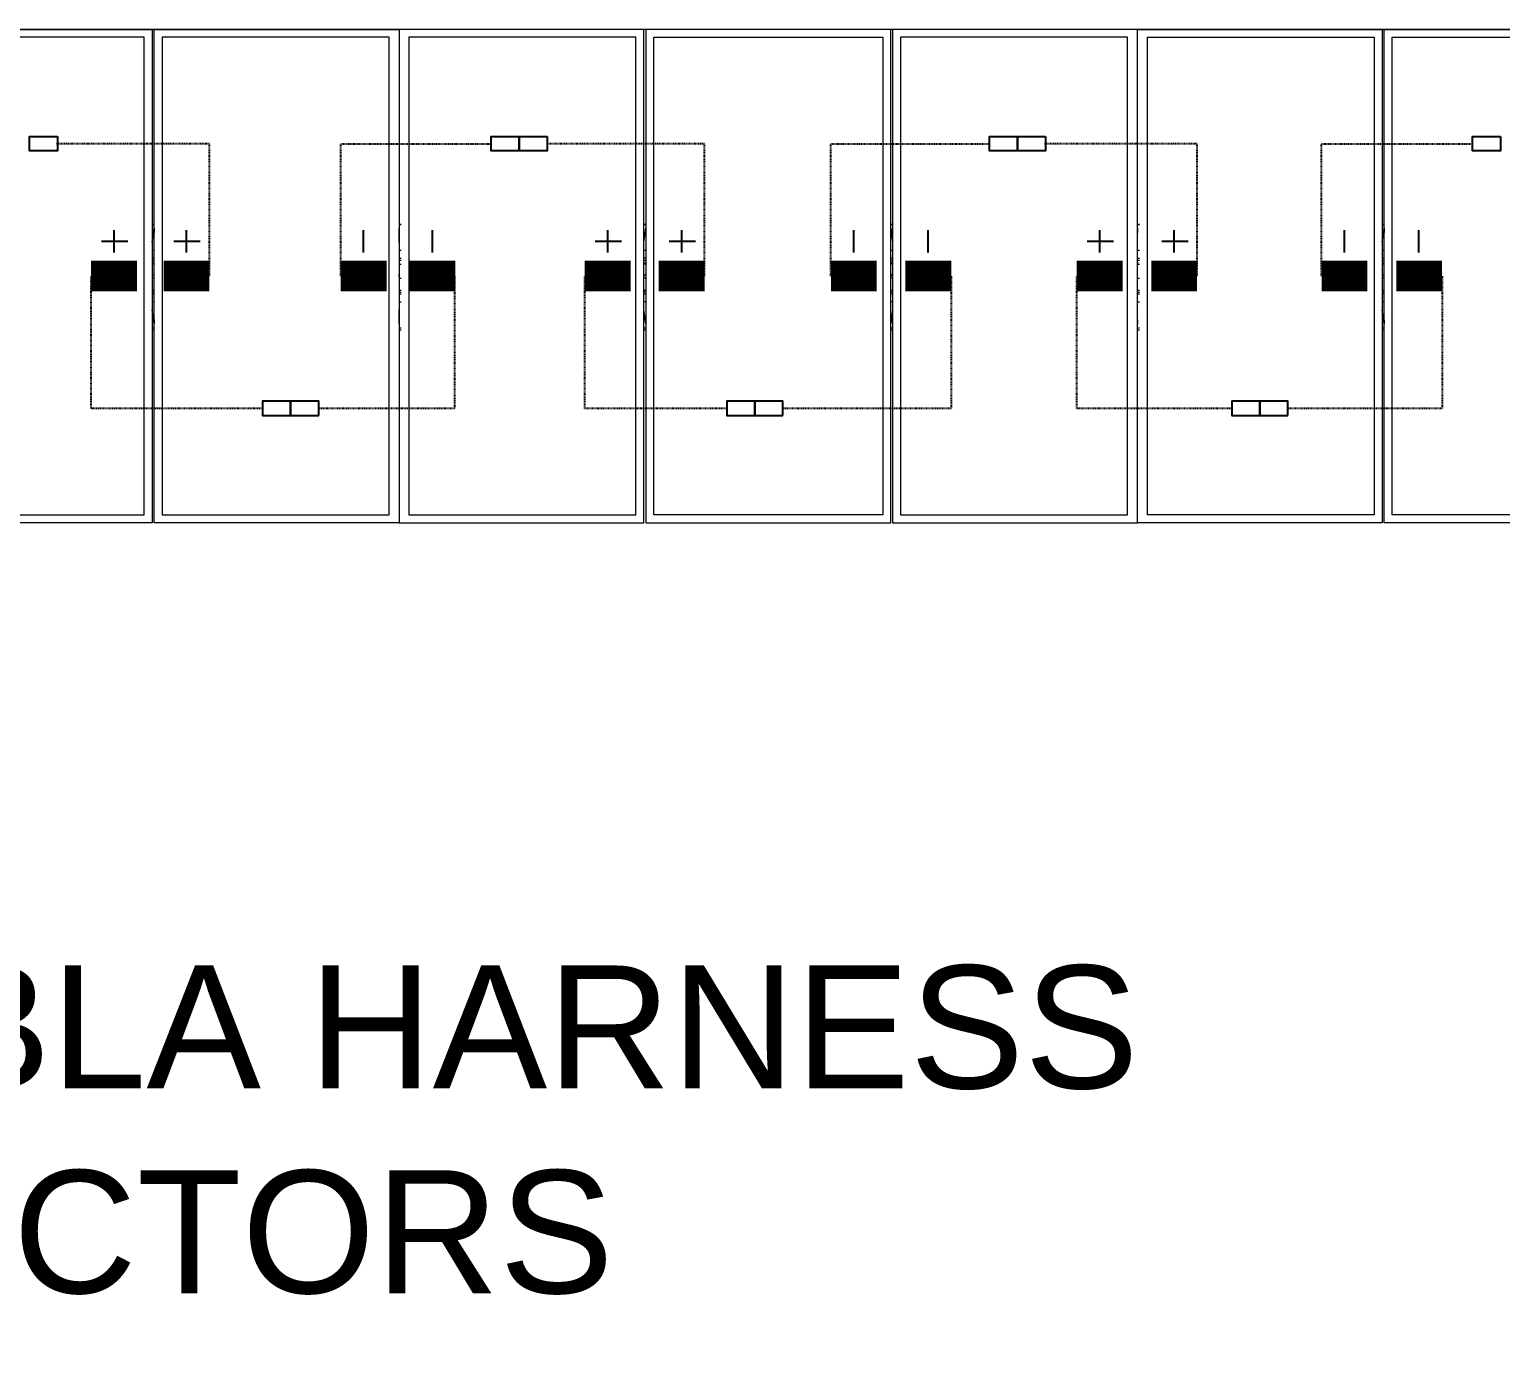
# Model space of a CAD drawing. Header units: feet. Extents: x -12372 to 90117, y -14865 to 4121.
# Drawn here: x 7088.9 to 7328.3, y 1231.6 to 1447.3 of the extents above; entities that cross this region are included whole.
import ezdxf
from ezdxf import colors
from ezdxf.entities.mleader import LeaderData, LeaderLine
from ezdxf.math import Vec2, Vec3

# ---------------------------------------------------------------- set-up
doc = ezdxf.new("R2010")
doc.units = ezdxf.units.FT
doc.header["$MEASUREMENT"] = 0
doc.linetypes.add('HIDDEN', pattern=[0.375, 0.25, -0.125])
for name, color, linetype in [('E-HARN-COMP', 8, 'Continuous'), ('E-TRNK-CABL-NEG', 6, 'HIDDEN'), ('E-TRUNK-CABLE-POS', 6, 'HIDDEN'), ('G-ANNO-TEXT', 1, 'Continuous'), ('Polarity-Text', 7, 'Continuous')]:
    doc.layers.add(name, color=color, linetype=linetype)
doc.styles.add('NEI-A', font='arial.ttf')

# ---------------------------------------------------------------- blocks, each defined once
blk = doc.blocks.new('A$C47dfd34d')
at = {"lineweight": 5}
for points in [[(15.6094, 0.4133), (13.7561, 0.4133)], [(15.396, 0.4067), (15.396, 0.0067)], [(15.4027, 0.4133), (15.4027, 0)], [(14.3727, 0.235), (14.3744, 0.2467), (14.3744, 0.2433)], [(14.5794, 0.235), (14.5794, 0.2467), (14.5794, 0.2433)], [(14.7844, 0.235), (14.7861, 0.2467), (14.7861, 0.2433)], [(14.9911, 0.235), (14.9927, 0.2467), (14.9927, 0.2433)], [(15.1977, 0.235), (15.1977, 0.2467), (15.1977, 0.2433)], [(15.4027, 0.235), (15.4044, 0.2467), (15.4044, 0.2433)], [(14.3727, 0.2283), (14.3744, 0.2283)], [(14.5794, 0.2283), (14.5811, 0.2283)], [(14.7844, 0.2283), (14.7861, 0.2283)], [(14.9911, 0.2283), (14.9927, 0.2283)], [(15.1977, 0.2283), (15.1994, 0.2283)], [(15.4027, 0.2283), (15.4044, 0.2283)], [(14.3744, 0.2217), (14.3727, 0.2217)], [(14.3727, 0.22), (14.3744, 0.22)], [(14.3744, 0.2167), (14.3727, 0.2167), (14.3744, 0.2183)], [(14.5794, 0.2217), (14.5811, 0.2217)], [(14.5794, 0.22), (14.5811, 0.22)], [(14.5794, 0.2183), (14.5794, 0.2167), (14.5811, 0.2167)], [(14.7861, 0.2217), (14.7844, 0.2217)], [(14.7844, 0.22), (14.7861, 0.22)], [(14.7861, 0.2167), (14.7844, 0.2167), (14.7861, 0.2183)], [(14.9927, 0.2217), (14.9911, 0.2217)], [(14.9911, 0.22), (14.9927, 0.22)], [(14.9927, 0.2167), (14.9911, 0.2167), (14.9927, 0.2183)], [(15.1977, 0.2217), (15.1994, 0.2217)], [(15.1977, 0.22), (15.1994, 0.22)], [(15.1977, 0.2183), (15.1977, 0.2167), (15.1994, 0.2167)], [(15.4044, 0.2217), (15.4027, 0.2217)], [(15.4027, 0.22), (15.4044, 0.22)], [(15.4044, 0.2167), (15.4027, 0.2167), (15.4044, 0.2183)], [(14.3727, 0.2067), (14.3744, 0.2083)], [(14.3744, 0.205), (14.3727, 0.205)], [(14.5794, 0.2067), (14.5794, 0.2083)], [(14.5794, 0.205), (14.5811, 0.205)], [(14.7844, 0.2067), (14.7861, 0.2083)], [(14.7861, 0.205), (14.7844, 0.205)], [(14.9911, 0.2067), (14.9927, 0.2083)], [(14.9927, 0.205), (14.9911, 0.205)], [(15.1977, 0.2067), (15.1977, 0.2083)], [(15.1977, 0.205), (15.1994, 0.205)], [(15.4027, 0.2067), (15.4044, 0.2083)], [(15.4044, 0.205), (15.4027, 0.205)], [(14.3727, 0.195), (14.3744, 0.195)], [(14.3744, 0.1933), (14.3727, 0.1933)], [(14.3727, 0.1917), (14.3744, 0.1917)], [(14.3744, 0.185), (14.3727, 0.185)], [(14.5794, 0.195), (14.5811, 0.195)], [(14.5794, 0.1933), (14.5811, 0.1933)], [(14.5794, 0.1917), (14.5811, 0.1917)], [(14.5794, 0.185), (14.5811, 0.185)], [(14.7844, 0.195), (14.7861, 0.195)], [(14.7861, 0.1933), (14.7844, 0.1933)], [(14.7844, 0.1917), (14.7861, 0.1917)], [(14.7861, 0.185), (14.7844, 0.185)], [(14.9911, 0.195), (14.9927, 0.195)], [(14.9927, 0.1933), (14.9911, 0.1933)], [(14.9911, 0.1917), (14.9927, 0.1917)], [(14.9927, 0.185), (14.9911, 0.185)], [(15.1977, 0.195), (15.1994, 0.195)], [(15.1977, 0.1933), (15.1994, 0.1933)], [(15.1977, 0.1917), (15.1994, 0.1917)], [(15.1977, 0.185), (15.1994, 0.185)], [(15.4027, 0.195), (15.4044, 0.195)], [(15.4044, 0.1933), (15.4027, 0.1933)], [(15.4027, 0.1917), (15.4044, 0.1917)], [(15.4044, 0.185), (15.4027, 0.185)], [(14.3744, 0.17), (14.3744, 0.1667), (14.3727, 0.1783)], [(14.5794, 0.17), (14.5794, 0.1667), (14.5794, 0.1783)], [(14.7861, 0.17), (14.7861, 0.1667), (14.7844, 0.1783)], [(14.9927, 0.17), (14.9927, 0.1667), (14.9911, 0.1783)], [(15.1977, 0.17), (15.1977, 0.1667), (15.1977, 0.1783)], [(15.4044, 0.17), (15.4044, 0.1667), (15.4027, 0.1783)], [(14.3727, 0.1633), (14.3744, 0.1633)], [(14.3727, 0.1617), (14.3744, 0.1617)], [(14.3744, 0.1667), (14.3744, 0.1667)], [(14.5794, 0.1667), (14.5794, 0.1667)], [(14.5794, 0.1633), (14.5811, 0.1633)], [(14.5794, 0.1617), (14.5811, 0.1617)], [(14.7844, 0.1633), (14.7861, 0.1633)], [(14.7844, 0.1617), (14.7861, 0.1617)], [(14.7861, 0.1667), (14.7861, 0.1667)], [(14.9911, 0.1633), (14.9927, 0.1633)], [(14.9911, 0.1617), (14.9927, 0.1617)], [(14.9927, 0.1667), (14.9927, 0.1667)], [(15.1977, 0.1667), (15.1977, 0.1667)], [(15.1977, 0.1633), (15.1994, 0.1633)], [(15.1977, 0.1617), (15.1994, 0.1617)], [(15.4027, 0.1633), (15.4044, 0.1633)], [(15.4027, 0.1617), (15.4044, 0.1617)], [(15.4044, 0.1667), (15.4044, 0.1667)]]:
    blk.add_lwpolyline(points, dxfattribs=at)
for points in [[(14.1678, 0.4133), (14.3727, 0.4133), (14.3727, 0), (14.1678, 0)], [(14.1744, 0.4067), (14.1744, 0.0067), (14.3661, 0.0067), (14.3661, 0.4067)], [(14.3744, 0.4133), (14.5794, 0.4133), (14.5794, 0), (14.3744, 0)], [(14.3811, 0.4067), (14.3811, 0.0067), (14.5711, 0.0067), (14.5711, 0.4067)], [(14.5794, 0), (14.7844, 0), (14.7844, 0.4133), (14.5794, 0.4133)], [(14.5877, 0.0067), (14.7777, 0.0067), (14.7777, 0.4067), (14.5877, 0.4067)], [(14.7861, 0.4133), (14.7861, 0), (14.9911, 0), (14.9911, 0.4133)], [(14.9844, 0.4067), (14.9844, 0.0067), (14.7927, 0.0067), (14.7927, 0.4067)], [(15.1977, 0.4133), (14.9927, 0.4133), (14.9927, 0), (15.1977, 0)], [(14.9994, 0.0067), (15.1894, 0.0067), (15.1894, 0.4067), (14.9994, 0.4067)], [(15.1977, 0), (15.1977, 0.4133), (15.4027, 0.4133), (15.4027, 0)], [(15.206, 0.0067), (15.206, 0.4067), (15.396, 0.4067), (15.396, 0.0067)], [(15.4044, 0), (15.4044, 0.4133), (15.6094, 0.4133), (15.6094, 0)], [(15.411, 0.0067), (15.411, 0.4067), (15.6027, 0.4067), (15.6027, 0.0067)], [(14.3744, 0.25), (14.3727, 0.25)], [(14.5811, 0.25), (14.5794, 0.25)], [(14.7861, 0.25), (14.7844, 0.25)], [(14.9927, 0.25), (14.9911, 0.25)], [(15.1994, 0.25), (15.1977, 0.25)], [(15.4044, 0.25), (15.4027, 0.25)]]:
    blk.add_lwpolyline(points, close=True, dxfattribs=at)

msp = doc.modelspace()

# ---------------------------------------------------------------- linework, layer by layer
at = {"layer": 'E-HARN-COMP'}
for points in [[(7093.45, 1429.87), (7093.45, 1427.54), (7088.89, 1427.54), (7088.89, 1429.87)], [(7168.58, 1429.87), (7168.58, 1427.54), (7164.01, 1427.54), (7164.01, 1429.87)], [(7173.14, 1429.87), (7173.14, 1427.54), (7168.58, 1427.54), (7168.58, 1429.87)], [(7249.65, 1429.87), (7249.65, 1427.54), (7245.09, 1427.54), (7245.09, 1429.87)], [(7254.22, 1429.87), (7254.22, 1427.54), (7249.65, 1427.54), (7249.65, 1429.87)], [(7328.26, 1429.87), (7328.26, 1427.54), (7323.69, 1427.54), (7323.69, 1429.87)], [(7131.39, 1384.47), (7131.39, 1386.8), (7126.83, 1386.8), (7126.83, 1384.47)], [(7135.96, 1384.47), (7135.96, 1386.8), (7131.39, 1386.8), (7131.39, 1384.47)], [(7206.91, 1384.47), (7206.91, 1386.8), (7202.35, 1386.8), (7202.35, 1384.47)], [(7211.48, 1384.47), (7211.48, 1386.8), (7206.91, 1386.8), (7206.91, 1384.47)], [(7289.08, 1384.47), (7289.08, 1386.8), (7284.52, 1386.8), (7284.52, 1384.47)], [(7293.65, 1384.47), (7293.65, 1386.8), (7289.08, 1386.8), (7289.08, 1384.47)]]:
    msp.add_lwpolyline(points, close=True, dxfattribs=at)
at = {"layer": 'E-HARN-COMP', "const_width": 5}
for points in [[(7098.93, 1407.17), (7106.39, 1407.17)], [(7118.17, 1407.17), (7110.71, 1407.17)], [(7139.55, 1407.17), (7147, 1407.17)], [(7158.21, 1407.17), (7150.76, 1407.17)], [(7179.24, 1407.17), (7186.7, 1407.17)], [(7198.73, 1407.17), (7191.28, 1407.17)], [(7219.3, 1407.17), (7226.75, 1407.17)], [(7238.89, 1407.17), (7231.43, 1407.17)], [(7259.29, 1407.17), (7266.75, 1407.17)], [(7278.89, 1407.17), (7271.43, 1407.17)], [(7299.14, 1407.17), (7306.6, 1407.17)], [(7318.73, 1407.17), (7311.28, 1407.17)]]:
    msp.add_lwpolyline(points, dxfattribs=at)
at = {"layer": 'E-TRNK-CABL-NEG', "ltscale": 0.1}
for points in [[(7139.55, 1407.17), (7139.55, 1428.7), (7163.86, 1428.7)], [(7219.3, 1407.17), (7219.3, 1428.7), (7245.09, 1428.7)], [(7299.14, 1407.17), (7299.14, 1428.7), (7323.69, 1428.7)], [(7158.06, 1407.17), (7158.06, 1385.63), (7135.96, 1385.63)], [(7238.89, 1407.17), (7238.89, 1385.63), (7211.48, 1385.63)], [(7318.73, 1407.17), (7318.73, 1385.63), (7293.65, 1385.63)]]:
    msp.add_lwpolyline(points, dxfattribs=at)
at = {"layer": 'E-TRUNK-CABLE-POS', "ltscale": 0.1}
for points in [[(7118.17, 1407.17), (7118.17, 1428.7), (7093.3, 1428.7)], [(7198.73, 1407.17), (7198.73, 1428.7), (7173.14, 1428.7)], [(7278.89, 1407.17), (7278.89, 1428.7), (7254.07, 1428.7)], [(7126.98, 1385.63), (7098.93, 1385.63), (7098.93, 1407.17)], [(7202.35, 1385.63), (7179.24, 1385.63), (7179.24, 1407.17)], [(7284.67, 1385.63), (7259.29, 1385.63), (7259.29, 1407.17)]]:
    msp.add_lwpolyline(points, dxfattribs=at)
at = {"layer": 'Polarity-Text'}
for p, q in [((7104.9, 1412.82), (7100.62, 1412.82)), ((7102.62, 1414.63), (7102.62, 1411.01)), ((7116.68, 1412.82), (7112.4, 1412.82)), ((7114.4, 1414.63), (7114.4, 1411.01)), ((7143.2, 1414.63), (7143.2, 1411.01)), ((7154.41, 1414.63), (7154.41, 1411.01)), ((7185.21, 1412.82), (7180.93, 1412.82)), ((7182.93, 1414.63), (7182.93, 1411.01)), ((7197.24, 1412.82), (7192.97, 1412.82)), ((7194.97, 1414.63), (7194.97, 1411.01)), ((7222.95, 1414.63), (7222.95, 1411.01)), ((7235.08, 1414.63), (7235.08, 1411.01)), ((7265.26, 1412.82), (7260.98, 1412.82)), ((7262.98, 1414.63), (7262.98, 1411.01)), ((7277.4, 1412.82), (7273.13, 1412.82)), ((7275.12, 1414.63), (7275.12, 1411.01)), ((7302.79, 1414.63), (7302.79, 1411.01)), ((7314.93, 1414.63), (7314.93, 1411.01))]:
    msp.add_line(p, q, dxfattribs=at)

# ---------------------------------------------------------------- block references
at = {"xscale": 194.318304, "yscale": 194.318304, "zscale": 194.318304}
msp.add_blockref('A$C47dfd34d', (4315.98, 1367.01), dxfattribs=at)

# ---------------------------------------------------------------- leaders
at = {"layer": 'G-ANNO-TEXT'}
ml = msp.add_multileader_mtext('Standard', dxfattribs=at)
ml.set_content('(TYP.) BLA HARNESS\\PCONNECTORS', color=256, style='NEI-A')
ml.set_leader_properties()
ml.build(insert=Vec2(0, 0))
ml.multileader.update_dxf_attribs({"dogleg_length": 0.36, "arrow_head_size": 22.51})
ctx = ml.context
ctx.base_point, ctx.char_height, ctx.arrow_head_size, ctx.landing_gap_size, ctx.plane_origin = Vec3(6962.25, 1284.78, -22.9), 20, 22.51, 23.05, Vec3(13340.75, -4665.84, -22.9)
notes = []
notes.append((ctx, [(0, (1, 1, 0), (6916.15, 1284.78, -22.9), (1, 0), 46.1, [(0, [(6867.24, 1347.07, -22.9), (6907.05, 1335.41, -22.9)], 0, [])])]))
ctx.mtext.insert, ctx.mtext.width, ctx.mtext.flow_direction = Vec3(6985.3, 1294.95, -22.9), 295.1, 5
ctx.mtext.has_bg_fill, ctx.mtext.bg_color, ctx.mtext.bg_scale_factor, ctx.mtext.bg_transparency, ctx.mtext.use_window_bg_color = 1, -1073741824, 1.5, 0, 1
for ctx, leaders in notes:
    for number, flags, end, landing, length, lines in leaders:
        leader = LeaderData()
        leader.index, (leader.has_last_leader_line, leader.has_dogleg_vector, leader.attachment_direction) = number, flags
        leader.last_leader_point, leader.dogleg_vector, leader.dogleg_length = Vec3(end), Vec3(landing), length
        for number, points, colour, breaks in lines:
            line = LeaderLine()
            line.index, line.vertices, line.color, line.breaks = number, Vec3.list(points), colors.encode_raw_color(colour), breaks
            leader.lines.append(line)
        ctx.leaders.append(leader)

doc.saveas('drawing.dxf')
